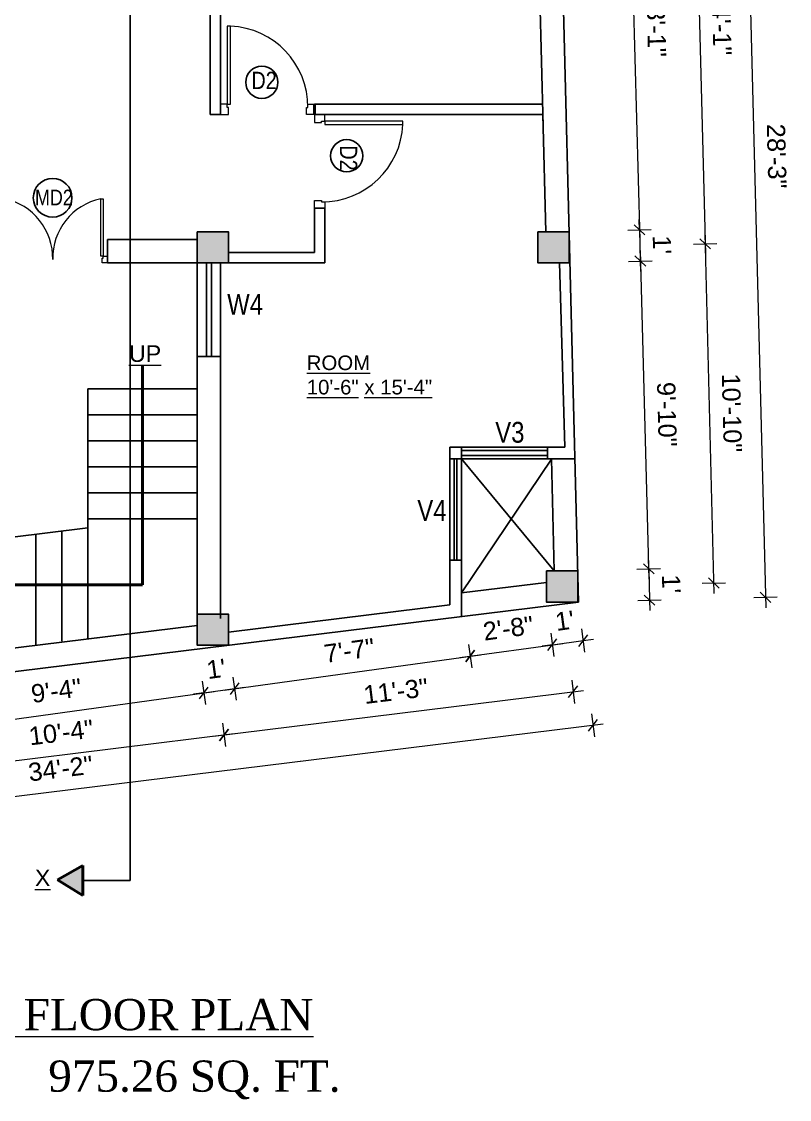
# Model space of a CAD drawing. Header units: inches. Extents: x 24614 to 27792, y -6849 to -4602.
# Drawn here: x 25596 to 25891, y -5361.7 to -4947.6 of the extents above; entities that cross this region are included whole.
import ezdxf

# ---------------------------------------------------------------- set-up
doc = ezdxf.new("R2010")
doc.units = ezdxf.units.IN
doc.header["$LTSCALE"] = 0.5
doc.header["$MEASUREMENT"] = 0
doc.header["$PDMODE"] = 66
doc.linetypes.add('DASH', pattern=[0.35, 0.25, -0.1])
for name, color, linetype, lineweight in [('A_Title Text', 105, 'Continuous', 60), ('door', 202, 'Continuous', 5), ('TEXT', 220, 'Continuous', 9), ('Text 0.200', 122, 'Continuous', 20), ('Toilet', 7, 'Continuous', 25), ('wall', 20, 'Continuous', 40)]:
    doc.layers.add(name, color=color, linetype=linetype, lineweight=lineweight)
doc.styles.add('arial', font='arial.ttf')
doc.styles.add('ordinary', font='ARIALN.TTF')
doc.styles.get("Standard").update_dxf_attribs({"font": 'arial.ttf'})
doc.dimstyles.new('Sudeep', dxfattribs={"dimtxt": 6, "dimasz": 4, "dimexe": 4.5, "dimexo": 4.5, "dimgap": 5, "dimtad": 1, "dimdec": 0, "dimlunit": 4, "dimtxsty": 'arial', "dimblk": 'OBLIQUE', "dimcen": 250, "dimdle": 4, "dimclrd": 86, "dimclre": 5, "dimclrt": 1, "dimadec": 0, "dimazin": 0, "dimtfac": 1, "dimtdec": 0, "dimtix": 1, "dimtmove": 1, "dimatfit": 3, "dimldrblk": 'OBLIQUE', "dimfxl": 4.5, "dimfxlon": 1, "dimfrac": 2, "dimlwd": 15, "dimlwe": 13, "dimarcsym": 0})

# ---------------------------------------------------------------- blocks, each defined once
blk = doc.blocks.new('_Oblique')
at = {"color": 0, "linetype": 'ByBlock', "lineweight": -2}
blk.add_line((-0.5, -0.5), (0.5, 0.5), dxfattribs=at)
blk = doc.blocks.new('*D1267')
at = {"layer": 'A_Title Text', "color": 5, "lineweight": 13, "transparency": 16777216}
for p, q in [((25665.41, -5201.06), (25666.64, -5209.98)), ((25554.43, -5216.38), (25555.66, -5225.3))]:
    blk.add_line(p, q, dxfattribs=at)
at = {"layer": 'A_Title Text', "color": 86, "lineweight": 15, "transparency": 16777216}
blk.add_line((25551.08, -5221.39), (25669.99, -5204.97), dxfattribs=at)
at = {"layer": 'Defpoints', "color": 0, "transparency": 16777216}
for p in [(25663.5, -5187.23), (25552.5, -5202.42), (25666.03, -5205.52)]:
    blk.add_point(p, dxfattribs=at)
at = {"layer": 'A_Title Text', "color": 86, "lineweight": 15, "transparency": 16777216, "xscale": 4, "yscale": 4, "zscale": 4}
for p, rotation in [((25666.03, -5205.52), 7.861618189195632), ((25555.05, -5220.84), 187.8616181891956)]:
    blk.add_blockref('_Oblique', p, dxfattribs=dict(at, rotation=rotation))
at = {"layer": 'A_Title Text', "color": 1, "transparency": 16777216, "insert": (25609.37, -5204.69), "char_height": 7, "attachment_point": 5, "rotation": 7.8616, "style": 'arial'}
blk.add_mtext('9\'-4"', dxfattribs=at)
blk = doc.blocks.new('*D1268')
at = {"layer": 'A_Title Text', "color": 5, "lineweight": 13, "transparency": 16777216}
for p, q in [((25665.41, -5201.06), (25666.64, -5209.98)), ((25677.19, -5199.43), (25678.42, -5208.35))]:
    blk.add_line(p, q, dxfattribs=at)
at = {"layer": 'A_Title Text', "color": 86, "lineweight": 15, "transparency": 16777216}
for p, q in [((25666.03, -5205.52), (25677.8, -5203.89)), ((25677.8, -5203.89), (25681.77, -5203.34)), ((25666.03, -5205.52), (25662.07, -5206.07))]:
    blk.add_line(p, q, dxfattribs=at)
at = {"layer": 'Defpoints', "color": 0, "transparency": 16777216}
for p in [(25663.5, -5187.23), (25675.5, -5187.23), (25677.8, -5203.89)]:
    blk.add_point(p, dxfattribs=at)
at = {"layer": 'A_Title Text', "color": 86, "lineweight": 15, "transparency": 16777216, "xscale": 4, "yscale": 4, "zscale": 4}
for p, rotation in [((25666.03, -5205.52), 7.861618189195615), ((25677.8, -5203.89), 187.8616181891956)]:
    blk.add_blockref('_Oblique', p, dxfattribs=dict(at, rotation=rotation))
at = {"layer": 'A_Title Text', "color": 1, "transparency": 16777216, "insert": (25670.75, -5196.27), "char_height": 7, "attachment_point": 5, "rotation": 7.8616, "style": 'arial'}
blk.add_mtext("1'", dxfattribs=at)
blk = doc.blocks.new('*D1269')
at = {"layer": 'A_Title Text', "color": 5, "lineweight": 13, "transparency": 16777216}
for p, q in [((25767.73, -5186.93), (25768.96, -5195.85)), ((25677.19, -5199.43), (25678.42, -5208.35))]:
    blk.add_line(p, q, dxfattribs=at)
at = {"layer": 'A_Title Text', "color": 86, "lineweight": 15, "transparency": 16777216}
blk.add_line((25673.84, -5204.44), (25772.31, -5190.84), dxfattribs=at)
at = {"layer": 'Defpoints', "color": 0, "transparency": 16777216}
for p in [(25764.99, -5167.1), (25675.5, -5187.23), (25768.34, -5191.39)]:
    blk.add_point(p, dxfattribs=at)
at = {"layer": 'A_Title Text', "color": 86, "lineweight": 15, "transparency": 16777216, "xscale": 4, "yscale": 4, "zscale": 4}
for p, rotation in [((25768.34, -5191.39), 7.861618189195632), ((25677.8, -5203.89), 187.8616181891956)]:
    blk.add_blockref('_Oblique', p, dxfattribs=dict(at, rotation=rotation))
at = {"layer": 'A_Title Text', "color": 1, "transparency": 16777216, "insert": (25721.91, -5189.22), "char_height": 7, "attachment_point": 5, "rotation": 7.8616, "style": 'arial'}
blk.add_mtext('7\'-7"', dxfattribs=at)
blk = doc.blocks.new('*D1270')
at = {"layer": 'A_Title Text', "color": 5, "lineweight": 13, "transparency": 16777216}
for p, q in [((25799.3, -5182.57), (25800.53, -5191.49)), ((25767.73, -5186.93), (25768.96, -5195.85))]:
    blk.add_line(p, q, dxfattribs=at)
at = {"layer": 'A_Title Text', "color": 86, "lineweight": 15, "transparency": 16777216}
blk.add_line((25764.38, -5191.94), (25803.88, -5186.48), dxfattribs=at)
at = {"layer": 'Defpoints', "color": 0, "transparency": 16777216}
for p in [(25764.99, -5167.1), (25797.65, -5170.62), (25799.91, -5187.03)]:
    blk.add_point(p, dxfattribs=at)
at = {"layer": 'A_Title Text', "color": 86, "lineweight": 15, "transparency": 16777216, "xscale": 4, "yscale": 4, "zscale": 4}
for p, rotation in [((25799.91, -5187.03), 7.861618189195632), ((25768.34, -5191.39), 187.8616181891956)]:
    blk.add_blockref('_Oblique', p, dxfattribs=dict(at, rotation=rotation))
at = {"layer": 'A_Title Text', "color": 1, "transparency": 16777216, "insert": (25782.96, -5180.72), "char_height": 7, "attachment_point": 5, "rotation": 7.8616, "style": 'arial'}
blk.add_mtext('2\'-8"', dxfattribs=at)
blk = doc.blocks.new('*D1271')
at = {"layer": 'A_Title Text', "color": 5, "lineweight": 13, "transparency": 16777216}
for p, q in [((25799.3, -5182.57), (25800.53, -5191.49)), ((25811.07, -5180.95), (25812.3, -5189.86))]:
    blk.add_line(p, q, dxfattribs=at)
at = {"layer": 'A_Title Text', "color": 86, "lineweight": 15, "transparency": 16777216}
for p, q in [((25799.91, -5187.03), (25795.95, -5187.58)), ((25799.91, -5187.03), (25811.69, -5185.41)), ((25811.69, -5185.41), (25815.65, -5184.86))]:
    blk.add_line(p, q, dxfattribs=at)
at = {"layer": 'Defpoints', "color": 0, "transparency": 16777216}
for p in [(25797.65, -5170.62), (25809.65, -5170.62), (25811.69, -5185.41)]:
    blk.add_point(p, dxfattribs=at)
at = {"layer": 'A_Title Text', "color": 86, "lineweight": 15, "transparency": 16777216, "xscale": 4, "yscale": 4, "zscale": 4}
for p, rotation in [((25811.69, -5185.41), 187.8616181891956), ((25799.91, -5187.03), 7.861618189195615)]:
    blk.add_blockref('_Oblique', p, dxfattribs=dict(at, rotation=rotation))
at = {"layer": 'A_Title Text', "color": 1, "transparency": 16777216, "insert": (25804.64, -5177.78), "char_height": 7, "attachment_point": 5, "rotation": 7.8616, "style": 'arial'}
blk.add_mtext("1'", dxfattribs=at)
blk = doc.blocks.new('*D1273')
at = {"layer": 'A_Title Text', "color": 5, "lineweight": 13, "transparency": 16777216}
for p, q in [((25673.21, -5217.19), (25674.31, -5226.13)), ((25550.21, -5232.39), (25551.31, -5241.32))]:
    blk.add_line(p, q, dxfattribs=at)
at = {"layer": 'A_Title Text', "color": 86, "lineweight": 15, "transparency": 16777216}
blk.add_line((25546.79, -5237.35), (25677.73, -5221.17), dxfattribs=at)
at = {"layer": 'Defpoints', "color": 0, "transparency": 16777216}
for p in [(25669.5, -5187.23), (25546.5, -5202.42), (25673.76, -5221.66)]:
    blk.add_point(p, dxfattribs=at)
at = {"layer": 'A_Title Text', "color": 86, "lineweight": 15, "transparency": 16777216, "xscale": 4, "yscale": 4, "zscale": 4}
for p, rotation in [((25673.76, -5221.66), 7.042870252557994), ((25550.76, -5236.86), 187.042870252558)]:
    blk.add_blockref('_Oblique', p, dxfattribs=dict(at, rotation=rotation))
at = {"layer": 'A_Title Text', "color": 1, "transparency": 16777216, "insert": (25611.21, -5220.75), "char_height": 7, "attachment_point": 5, "rotation": 7.0429, "style": 'arial'}
blk.add_mtext('10\'-4"', dxfattribs=at)
blk = doc.blocks.new('*D1274')
at = {"layer": 'A_Title Text', "color": 5, "lineweight": 13, "transparency": 16777216}
for p, q in [((25807.35, -5200.62), (25808.46, -5209.55)), ((25673.21, -5217.19), (25674.31, -5226.13))]:
    blk.add_line(p, q, dxfattribs=at)
at = {"layer": 'A_Title Text', "color": 86, "lineweight": 15, "transparency": 16777216}
blk.add_line((25669.79, -5222.15), (25811.87, -5204.6), dxfattribs=at)
at = {"layer": 'Defpoints', "color": 0, "transparency": 16777216}
for p in [(25803.65, -5170.62), (25669.5, -5187.23), (25807.91, -5205.09)]:
    blk.add_point(p, dxfattribs=at)
at = {"layer": 'A_Title Text', "color": 86, "lineweight": 15, "transparency": 16777216, "xscale": 4, "yscale": 4, "zscale": 4}
for p, rotation in [((25807.91, -5205.09), 7.042870252557994), ((25673.76, -5221.66), 187.042870252558)]:
    blk.add_blockref('_Oblique', p, dxfattribs=dict(at, rotation=rotation))
at = {"layer": 'A_Title Text', "color": 1, "transparency": 16777216, "insert": (25739.78, -5204.86), "char_height": 7, "attachment_point": 5, "rotation": 7.0429, "style": 'arial'}
blk.add_mtext('11\'-3"', dxfattribs=at)
blk = doc.blocks.new('*D1275')
at = {"layer": 'A_Title Text', "color": 5, "lineweight": 13, "transparency": 16777216}
for p, q in [((25814.95, -5213.51), (25816.05, -5222.45)), ((25408.08, -5263.82), (25409.18, -5272.75))]:
    blk.add_line(p, q, dxfattribs=at)
at = {"layer": 'A_Title Text', "color": 86, "lineweight": 15, "transparency": 16777216}
blk.add_line((25819.47, -5217.49), (25404.66, -5268.78), dxfattribs=at)
at = {"layer": 'Defpoints', "color": 0, "transparency": 16777216}
for p in [(25809.65, -5170.62), (25402.78, -5220.92), (25408.63, -5268.28)]:
    blk.add_point(p, dxfattribs=at)
at = {"layer": 'A_Title Text', "color": 86, "lineweight": 15, "transparency": 16777216, "xscale": 4, "yscale": 4, "zscale": 4}
for p, rotation in [((25815.5, -5217.98), 7.048072108460931), ((25408.63, -5268.28), 187.0480721084609)]:
    blk.add_blockref('_Oblique', p, dxfattribs=dict(at, rotation=rotation))
at = {"layer": 'A_Title Text', "color": 1, "transparency": 16777216, "insert": (25611.01, -5234.62), "char_height": 7, "attachment_point": 5, "rotation": 7.0481, "style": 'arial'}
blk.add_mtext('34\'-2"', dxfattribs=at)
blk = doc.blocks.new('*D1276')
at = {"layer": 'A_Title Text', "color": 86, "lineweight": 15, "transparency": 16777216}
blk.add_line((25828.98, -4866.35), (25833.48, -5031.6), dxfattribs=at)
at = {"layer": 'A_Title Text', "color": 5, "lineweight": 13, "transparency": 16777216}
for p, q in [((25824.59, -4870.47), (25833.59, -4870.23)), ((25828.87, -5027.73), (25837.87, -5027.48))]:
    blk.add_line(p, q, dxfattribs=at)
at = {"layer": 'Defpoints', "color": 0, "transparency": 16777216}
for p in [(25802.07, -4871.09), (25806.35, -5028.34), (25833.37, -5027.6)]:
    blk.add_point(p, dxfattribs=at)
at = {"layer": 'A_Title Text', "color": 86, "lineweight": 15, "transparency": 16777216, "xscale": 4, "yscale": 4, "zscale": 4}
for p, rotation in [((25829.09, -4870.35), 91.55964457940769), ((25833.37, -5027.6), 271.5596445794077)]:
    blk.add_blockref('_Oblique', p, dxfattribs=dict(at, rotation=rotation))
at = {"layer": 'A_Title Text', "color": 1, "transparency": 16777216, "insert": (25839.8, -4948.74), "char_height": 7, "attachment_point": 5, "rotation": 271.5596, "style": 'arial'}
blk.add_mtext('13\'-1"', dxfattribs=at)
blk = doc.blocks.new('*D1277')
at = {"layer": 'A_Title Text', "color": 86, "lineweight": 15, "transparency": 16777216}
for p, q in [((25833.37, -5027.6), (25833.26, -5023.6)), ((25833.37, -5027.6), (25833.7, -5039.59)), ((25833.7, -5039.59), (25833.81, -5043.59))]:
    blk.add_line(p, q, dxfattribs=at)
at = {"layer": 'A_Title Text', "color": 5, "lineweight": 13, "transparency": 16777216}
for p, q in [((25828.87, -5027.73), (25837.87, -5027.48)), ((25829.2, -5039.72), (25838.2, -5039.47))]:
    blk.add_line(p, q, dxfattribs=at)
at = {"layer": 'Defpoints', "color": 0, "transparency": 16777216}
for p in [(25806.35, -5028.34), (25833.7, -5039.59), (25806.35, -5040.34)]:
    blk.add_point(p, dxfattribs=at)
at = {"layer": 'A_Title Text', "color": 86, "lineweight": 15, "transparency": 16777216, "xscale": 4, "yscale": 4, "zscale": 4}
for p, rotation in [((25833.37, -5027.6), 271.5596445794165), ((25833.7, -5039.59), 91.55964457941651)]:
    blk.add_blockref('_Oblique', p, dxfattribs=dict(at, rotation=rotation))
at = {"layer": 'A_Title Text', "color": 1, "transparency": 16777216, "insert": (25842.05, -5033.37), "char_height": 7, "attachment_point": 5, "rotation": 271.5596, "style": 'arial'}
blk.add_mtext("1'", dxfattribs=at)
blk = doc.blocks.new('*D1278')
at = {"layer": 'A_Title Text', "color": 86, "lineweight": 15, "transparency": 16777216}
blk.add_line((25833.59, -5035.6), (25837.03, -5161.87), dxfattribs=at)
at = {"layer": 'A_Title Text', "color": 5, "lineweight": 13, "transparency": 16777216}
for p, q in [((25829.2, -5039.72), (25838.19, -5039.47)), ((25832.42, -5158), (25841.41, -5157.75))]:
    blk.add_line(p, q, dxfattribs=at)
at = {"layer": 'Defpoints', "color": 0, "transparency": 16777216}
for p in [(25806.35, -5040.34), (25809.64, -5158.62), (25836.92, -5157.87)]:
    blk.add_point(p, dxfattribs=at)
at = {"layer": 'A_Title Text', "color": 86, "lineweight": 15, "transparency": 16777216, "xscale": 4, "yscale": 4, "zscale": 4}
for p, rotation in [((25833.7, -5039.59), 91.55964457941651), ((25836.92, -5157.87), 271.5596445794165)]:
    blk.add_blockref('_Oblique', p, dxfattribs=dict(at, rotation=rotation))
at = {"layer": 'A_Title Text', "color": 1, "transparency": 16777216, "insert": (25843.88, -5098.5), "char_height": 7, "attachment_point": 5, "rotation": 271.5596, "style": 'arial'}
blk.add_mtext('9\'-10"', dxfattribs=at)
blk = doc.blocks.new('*D1279')
at = {"layer": 'A_Title Text', "color": 86, "lineweight": 15, "transparency": 16777216}
for p, q in [((25836.92, -5157.87), (25836.81, -5153.87)), ((25836.92, -5157.87), (25837.24, -5169.87)), ((25837.24, -5169.87), (25837.35, -5173.87))]:
    blk.add_line(p, q, dxfattribs=at)
at = {"layer": 'A_Title Text', "color": 5, "lineweight": 13, "transparency": 16777216}
for p, q in [((25832.42, -5158), (25841.41, -5157.75)), ((25832.74, -5169.99), (25841.74, -5169.75))]:
    blk.add_line(p, q, dxfattribs=at)
at = {"layer": 'Defpoints', "color": 0, "transparency": 16777216}
for p in [(25809.64, -5158.62), (25809.95, -5170.62), (25837.24, -5169.87)]:
    blk.add_point(p, dxfattribs=at)
at = {"layer": 'A_Title Text', "color": 86, "lineweight": 15, "transparency": 16777216, "xscale": 4, "yscale": 4, "zscale": 4}
for p, rotation in [((25836.92, -5157.87), 271.5596445794165), ((25837.24, -5169.87), 91.55964457941651)]:
    blk.add_blockref('_Oblique', p, dxfattribs=dict(at, rotation=rotation))
at = {"layer": 'A_Title Text', "color": 1, "transparency": 16777216, "insert": (25845.59, -5163.64), "char_height": 7, "attachment_point": 5, "rotation": 271.5596, "style": 'arial'}
blk.add_mtext("1'", dxfattribs=at)
blk = doc.blocks.new('*D1282')
at = {"layer": 'A_Title Text', "color": 86, "lineweight": 15, "transparency": 16777216}
blk.add_line((25854.22, -4859.77), (25858.71, -5037.02), dxfattribs=at)
at = {"layer": 'A_Title Text', "color": 5, "lineweight": 13, "transparency": 16777216}
for p, q in [((25849.83, -4863.88), (25858.82, -4863.65)), ((25854.11, -5033.13), (25863.11, -5032.9))]:
    blk.add_line(p, q, dxfattribs=at)
at = {"layer": 'Defpoints', "color": 0, "transparency": 16777216}
for p in [(25802.07, -4865.09), (25806.35, -5034.34), (25858.61, -5033.02)]:
    blk.add_point(p, dxfattribs=at)
at = {"layer": 'A_Title Text', "color": 86, "lineweight": 15, "transparency": 16777216, "xscale": 4, "yscale": 4, "zscale": 4}
for p, rotation in [((25854.33, -4863.77), 91.44911383239761), ((25858.61, -5033.02), 271.4491138323976)]:
    blk.add_blockref('_Oblique', p, dxfattribs=dict(at, rotation=rotation))
at = {"layer": 'A_Title Text', "color": 1, "transparency": 16777216, "insert": (25864.98, -4948.18), "char_height": 7, "attachment_point": 5, "rotation": 271.4491, "style": 'arial'}
blk.add_mtext('14\'-1"', dxfattribs=at)
blk = doc.blocks.new('*D1283')
at = {"layer": 'A_Title Text', "color": 86, "lineweight": 15, "transparency": 16777216}
blk.add_line((25858.51, -5029.02), (25862, -5167.29), dxfattribs=at)
at = {"layer": 'A_Title Text', "color": 5, "lineweight": 13, "transparency": 16777216}
for p, q in [((25854.11, -5033.13), (25863.11, -5032.9)), ((25857.4, -5163.41), (25866.4, -5163.18))]:
    blk.add_line(p, q, dxfattribs=at)
at = {"layer": 'Defpoints', "color": 0, "transparency": 16777216}
for p in [(25806.35, -5034.34), (25861.9, -5163.29), (25809.65, -5164.62)]:
    blk.add_point(p, dxfattribs=at)
at = {"layer": 'A_Title Text', "color": 86, "lineweight": 15, "transparency": 16777216, "xscale": 4, "yscale": 4, "zscale": 4}
for p, rotation in [((25858.61, -5033.02), 91.44911383237451), ((25861.9, -5163.29), 271.4491138323745)]:
    blk.add_blockref('_Oblique', p, dxfattribs=dict(at, rotation=rotation))
at = {"layer": 'A_Title Text', "color": 1, "transparency": 16777216, "insert": (25868.83, -5097.94), "char_height": 7, "attachment_point": 5, "rotation": 271.4491, "style": 'arial'}
blk.add_mtext('10\'-10"', dxfattribs=at)
blk = doc.blocks.new('*D1284')
at = {"layer": 'Defpoints', "color": 0, "transparency": 16777216}
for p in [(25801.31, -4832.09), (25809.95, -5170.62), (25881.8, -5168.78)]:
    blk.add_point(p, dxfattribs=at)
at = {"layer": 'Toilet', "color": 86, "lineweight": 15, "transparency": 16777216}
blk.add_line((25873.05, -4826.26), (25881.9, -5172.78), dxfattribs=at)
at = {"layer": 'Toilet', "color": 5, "lineweight": 13, "transparency": 16777216}
for p, q in [((25868.66, -4830.37), (25877.65, -4830.14)), ((25877.3, -5168.9), (25886.29, -5168.67))]:
    blk.add_line(p, q, dxfattribs=at)
at = {"layer": 'Toilet', "color": 86, "lineweight": 15, "transparency": 16777216, "xscale": 4, "yscale": 4, "zscale": 4}
for p, rotation in [((25873.16, -4830.25), 91.46195018982071), ((25881.8, -5168.78), 271.4619501898207)]:
    blk.add_blockref('_Oblique', p, dxfattribs=dict(at, rotation=rotation))
at = {"layer": 'Toilet', "color": 1, "transparency": 16777216, "insert": (25886.05, -4999.3), "char_height": 7, "attachment_point": 5, "rotation": 271.462, "style": 'arial'}
blk.add_mtext('28\'-3"', dxfattribs=at)

msp = doc.modelspace()

# ---------------------------------------------------------------- hatches: boundary and pattern name
at = {"layer": 'Toilet'}
for points in [[(25675.5, -5028.34), (25663.5, -5028.34), (25663.5, -5040.34), (25675.5, -5040.34)], [(25806.35, -5028.34), (25794.35, -5028.34), (25794.35, -5040.34), (25806.35, -5040.34)], [(25809.65, -5158.62), (25797.65, -5158.62), (25797.65, -5170.62), (25809.65, -5170.62)], [(25675.5, -5175.23), (25663.5, -5175.23), (25663.5, -5187.23), (25675.5, -5187.23)]]:
    msp.add_hatch(color=1, dxfattribs=at).paths.add_polyline_path(points)
at = {"layer": 'wall', "ltscale": 5}
h = msp.add_hatch(color=2, dxfattribs=at)
h.dxf.hatch_style = 1
h.paths.add_polyline_path([(25609.8, -5277.28), (25619.57, -5283.35), (25619.57, -5271.82)])

# ---------------------------------------------------------------- linework, layer by layer
at = {"layer": 'door', "ltscale": 0.5}
for p, q in [((25675, -4979.35), (25672.5, -4979.35)), ((25675, -4979.35), (25672.5, -4979.35)), ((25712.5, -4985.85), (25712.5, -4983.35)), ((25712.5, -4985.85), (25712.5, -4983.35)), ((25627.34, -5037.67), (25629.01, -5037.67)), ((25627.34, -5037.67), (25629.01, -5037.67))]:
    msp.add_line(p, q, dxfattribs=at)
for points in [[(25675, -4949.35), (25675, -4979.35), (25676.25, -4979.35), (25676.25, -4949.35)], [(25675, -4949.35), (25675, -4979.35), (25676.25, -4979.35), (25676.25, -4949.35)], [(25706, -4979.35), (25708.5, -4979.35), (25708.5, -4983.35), (25705.5, -4983.35), (25705.5, -4980.6), (25706, -4980.6)], [(25706, -4979.35), (25708.5, -4979.35), (25708.5, -4983.35), (25705.5, -4983.35), (25705.5, -4980.6), (25706, -4980.6)], [(25742.5, -4985.85), (25712.5, -4985.85), (25712.5, -4987.1), (25742.5, -4987.1)], [(25742.5, -4985.85), (25712.5, -4985.85), (25712.5, -4987.1), (25742.5, -4987.1)], [(25627.31, -5015.66), (25627.34, -5037.67), (25626.51, -5037.67), (25626.47, -5015.66)], [(25627.31, -5015.66), (25627.34, -5037.67), (25626.51, -5037.67), (25626.47, -5015.66)], [(25712.5, -5016.85), (25712.5, -5019.35), (25708.5, -5019.35), (25708.5, -5016.35), (25711.25, -5016.35), (25711.25, -5016.85)]]:
    msp.add_lwpolyline(points, close=True, dxfattribs=at)
for points in [[(25672.5, -4979.35), (25672.5, -4983.35), (25675.5, -4983.35), (25675.5, -4980.6), (25675, -4980.6), (25675, -4979.35)], [(25672.5, -4979.35), (25672.5, -4983.35), (25675.5, -4983.35), (25675.5, -4980.6), (25675, -4980.6), (25675, -4979.35)], [(25712.5, -4983.35), (25708.5, -4983.35), (25708.5, -4986.35), (25711.25, -4986.35), (25711.25, -4985.85), (25712.5, -4985.85)], [(25712.5, -4983.35), (25708.5, -4983.35), (25708.5, -4986.35), (25711.25, -4986.35), (25711.25, -4985.85), (25712.5, -4985.85)], [(25629.01, -5037.67), (25629.01, -5040.34), (25627.01, -5040.34), (25627.01, -5038.51), (25627.34, -5038.51), (25627.34, -5037.67)], [(25629.01, -5037.67), (25629.01, -5040.34), (25627.01, -5040.34), (25627.01, -5038.51), (25627.34, -5038.51), (25627.34, -5037.67)]]:
    msp.add_lwpolyline(points, dxfattribs=at)
for centre, radius, start, end in [((25674.88, -4980.45), 31.13, 359.7166, 87.4662), ((25674.88, -4980.45), 31.13, 359.7166, 87.4662), ((25711.41, -4985.72), 31.13, 269.7166, 357.4662), ((25711.41, -4985.72), 31.13, 269.7166, 357.4662), ((25584.58, -5038.57), 23.43, 358.9456, 77.9801), ((25584.58, -5038.57), 23.43, 358.9456, 77.9801), ((25631.35, -5038.5), 23.36, 102.0604, 181.2274), ((25631.35, -5038.5), 23.36, 102.0604, 181.2274)]:
    msp.add_arc(centre, radius, start, end, dxfattribs=at)
at = {"layer": 'Toilet'}
for p, q in [((25637.68, -4738.27), (25637.68, -5277.59)), ((25809.95, -5170.62), (25801.39, -4832.09)), ((25668.5, -4871.09), (25668.5, -4983.35)), ((25672.5, -4871.09), (25672.5, -4983.35)), ((25796.34, -4987.84), (25793.37, -4871.09)), ((25708.5, -4983.35), (25708.5, -4979.34)), ((25708.5, -4979.35), (25796.13, -4979.35)), ((25668.5, -4983.35), (25672.5, -4983.35)), ((25708.5, -4983.35), (25796.23, -4983.35)), ((25797.37, -5028.34), (25796.23, -4983.35)), ((25708.5, -5036.34), (25708.5, -5019.35)), ((25712.5, -5019.35), (25708.5, -5019.35)), ((25712.5, -5040.34), (25712.5, -5019.35)), ((25629.01, -5031.34), (25663.5, -5031.34)), ((25629.01, -5031.34), (25629.01, -5040.34)), ((25675.5, -5036.34), (25708.5, -5036.34)), ((25629.01, -5040.34), (25663.5, -5040.34)), ((25663.5, -5040.34), (25672.5, -5040.34)), ((25663.5, -5076.34), (25663.5, -5040.34)), ((25672.5, -5076.34), (25672.5, -5040.34)), ((25675.5, -5040.34), (25712.5, -5040.34)), ((25804.67, -5111.09), (25802.68, -5040.21)), ((25663.5, -5138.64), (25663.5, -5076.34)), ((25663.5, -5076.34), (25672.5, -5076.34)), ((25672.5, -5176.92), (25672.5, -5076.34)), ((25663.5, -5088.64), (25621.5, -5088.64)), ((25621.5, -5088.64), (25621.5, -5142.14)), ((25663.5, -5098.64), (25621.5, -5098.64)), ((25663.5, -5108.64), (25621.5, -5108.64)), ((25760.49, -5111.09), (25804.67, -5111.09)), ((25760.49, -5111.09), (25760.49, -5171.69)), ((25764.99, -5111.1), (25764.99, -5115.6)), ((25764.99, -5115.59), (25808.56, -5115.63)), ((25764.99, -5115.59), (25764.99, -5176.17)), ((25800.64, -5158.62), (25764.99, -5115.59)), ((25799.56, -5115.76), (25764.99, -5167.1)), ((25800.64, -5158.62), (25799.56, -5115.62)), ((25804.8, -5115.63), (25804.8, -5115.62)), ((25663.5, -5118.64), (25621.5, -5118.64)), ((25663.5, -5128.64), (25621.5, -5128.64)), ((25663.5, -5138.64), (25621.5, -5138.64)), ((25663.5, -5175.23), (25663.5, -5137.48)), ((25591.5, -5145.85), (25621.5, -5142.14)), ((25621.5, -5184.46), (25621.5, -5142.14)), ((25601.5, -5186.93), (25601.5, -5144.61)), ((25611.5, -5185.69), (25611.5, -5143.37)), ((25764.99, -5167.1), (25797.65, -5163.07)), ((25426.5, -5217.99), (25809.95, -5170.62)), ((25675.5, -5182.19), (25760.49, -5171.69)), ((25764.99, -5176.17), (25764.99, -5176.17)), ((25552.5, -5193.35), (25663.5, -5179.64)), ((25637.68, -5277.59), (25619.57, -5277.59))]:
    msp.add_line(p, q, dxfattribs=at)
at = {"layer": 'Toilet', "color": 1, "linetype": 'DASH', "ltscale": 0.1}
msp.add_line((25712.5, -5019.35), (25708.5, -5019.35), dxfattribs=at)
at = {"layer": 'Toilet', "color": 3}
for p, q in [((25667, -5076.34), (25667, -5040.34)), ((25669, -5076.34), (25669, -5040.34)), ((25764.99, -5115.6), (25764.99, -5111.1)), ((25764.99, -5112.35), (25797.99, -5112.35)), ((25764.99, -5114.35), (25797.99, -5114.35)), ((25797.99, -5115.6), (25797.99, -5111.1)), ((25760.49, -5115.59), (25764.99, -5115.59)), ((25762.24, -5154.59), (25762.24, -5115.59)), ((25763.24, -5154.59), (25763.24, -5115.59)), ((25760.49, -5154.59), (25764.99, -5154.59))]:
    msp.add_line(p, q, dxfattribs=at)
at = {"layer": 'Toilet'}
for points in [[(25663.5, -5028.34), (25675.5, -5028.34), (25675.5, -5040.34), (25663.5, -5040.34)], [(25794.35, -5028.34), (25806.35, -5028.34), (25806.35, -5040.34), (25794.35, -5040.34)], [(25797.65, -5158.62), (25809.65, -5158.62), (25809.65, -5170.62), (25797.65, -5170.62)], [(25663.5, -5175.23), (25675.5, -5175.23), (25675.5, -5187.23), (25663.5, -5187.23)]]:
    msp.add_lwpolyline(points, close=True, dxfattribs=at)
for centre, radius in [((25688.31, -4970.93), 6.19), ((25720.92, -4999.16), 6.19), ((25607.96, -5015.31), 7.43)]:
    msp.add_circle(centre, radius, dxfattribs=at)
at = {"layer": 'wall', "ltscale": 5}
msp.add_line((25708.5, -4983.35), (25708.5, -4979.35), dxfattribs=at)
msp.add_line((25708.5, -4983.35), (25708.5, -4979.35), dxfattribs=at)
msp.add_line((25708.5, -4983.35), (25708.5, -4979.35), dxfattribs=at)
msp.add_line((25708.5, -4983.35), (25708.5, -4979.35), dxfattribs=at)
msp.add_line((25708.5, -4983.35), (25708.5, -4979.35), dxfattribs=at)
msp.add_line((25708.5, -4983.35), (25708.5, -4979.35), dxfattribs=at)
at = {"layer": 'wall', "color": 1, "ltscale": 5}
for p, q in [((25642.5, -5079.75), (25642.5, -5163.98)), ((25642.5, -5163.98), (25578.45, -5163.98)), ((25619.57, -5271.82), (25609.8, -5277.28)), ((25619.57, -5283.35), (25619.57, -5271.82)), ((25609.8, -5277.28), (25619.57, -5283.35))]:
    msp.add_line(p, q, dxfattribs=at)

# ---------------------------------------------------------------- texts
at = {"layer": 'door', "ltscale": 0.5, "insert": (25684.29, -4966.88), "char_height": 6.664, "width": 3.6268, "attachment_point": 1, "style": 'ordinary'}
msp.add_mtext('D2', dxfattribs=at)
at = {"layer": 'door', "ltscale": 0.5, "style": 'ordinary'}
for s, insert, char_height, width, attachment_point, rotation in [('D2', (25724.97, -4995.14), 6.664, 3.6268, 1, 270), ('MD2', (25601.18, -5012.19), 6, 3.6268, 1, 360), ('W4', (25675.01, -5060.22), 8, 4.3538, 7, 0), ('V3', (25777.98, -5109.51), 8, 4.3538, 7, 0), ('V4', (25748.05, -5139.43), 8, 4.3538, 7, 0)]:
    msp.add_mtext(s, dxfattribs=dict(at, insert=insert, char_height=char_height, width=width, attachment_point=attachment_point, rotation=rotation))
at = {"layer": 'TEXT'}
for s, insert, char_height, width, attachment_point in [('{\\LUP }', (25649.66, -5078.44), 6.378, 70.6779, 9), ('{\\fArial TUR|b0|i0|c162|p34;\\LROOM\\P1\\fArial TUR|b0|i0|c0|p34;0\\fArial TUR|b0|i0|c162|p34;\'-\\fArial TUR|b0|i0|c0|p34;6\\fArial TUR|b0|i0|c162|p34;" x 1\\fArial TUR|b0|i0|c0|p34;5\\fArial TUR|b0|i0|c162|p34;\'-\\fArial TUR|b0|i0|c0|p34;4\\fArial TUR|b0|i0|c162|p34;"}', (25705.55, -5090.93), 5.60913, 62.1621, 7), ('{\\LX}', (25607.09, -5279.77), 6.378, 70.6779, 9)]:
    msp.add_mtext(s, dxfattribs=dict(at, insert=insert, char_height=char_height, width=width, attachment_point=attachment_point))
at = {"layer": 'Text 0.200', "ltscale": 10, "char_height": 12, "attachment_point": 2}
for s, insert, width in [('{\\fTimes New Roman|b0|i0|c0|p18;\\L\\PFIRST FLOOR PLAN}', (25625.53, -5303.11), 191.0164), ('\\pi-60,l72;{\\fTimes New Roman|b0|i0|c0|p18;AREA:-^I  975.26 SQ. FT.}', (25619.42, -5346.74), 219.164)]:
    msp.add_mtext(s, dxfattribs=dict(at, insert=insert, width=width))

# ---------------------------------------------------------------- dimensions: what is measured, and where the dimension line sits
at = {"layer": 'A_Title Text'}
for p1, p2, distance, picture, middle in [((25802.07, -4865.09), (25806.35, -5034.34), 52.27, '*D1282', (25864.98, -4948.18)), ((25802.07, -4871.09), (25806.35, -5028.34), 27.03, '*D1276', (25839.8, -4948.74)), ((25809.65, -5170.62), (25402.78, -5220.92), 47.73, '*D1275', (25611.01, -5234.62))]:
    dim = msp.add_aligned_dim(p1=p1, p2=p2, distance=distance, dimstyle='Sudeep', override={"dimtxt": 7}, dxfattribs=at)
    dim.commit()
    dim.dimension.update_dxf_attribs({"geometry": picture, "text_midpoint": middle})
for base, p1, p2, angle, picture, middle in [((25833.7, -5039.59), (25806.35, -5028.34), (25806.35, -5040.34), 91.5596, '*D1277', (25842.05, -5033.37)), ((25861.9, -5163.29), (25806.35, -5034.34), (25809.65, -5164.62), 91.4491, '*D1283', (25868.83, -5097.94)), ((25836.92, -5157.87), (25806.35, -5040.34), (25809.64, -5158.62), 91.5596, '*D1278', (25843.88, -5098.5)), ((25837.24, -5169.87), (25809.64, -5158.62), (25809.95, -5170.62), 91.5596, '*D1279', (25845.59, -5163.64)), ((25768.34, -5191.39), (25675.5, -5187.23), (25764.99, -5167.1), 187.8616, '*D1269', (25721.91, -5189.22)), ((25799.91, -5187.03), (25764.99, -5167.1), (25797.65, -5170.62), 187.8616, '*D1270', (25782.96, -5180.72)), ((25807.91, -5205.09), (25669.5, -5187.23), (25803.65, -5170.62), 187.0429, '*D1274', (25739.78, -5204.86)), ((25811.69, -5185.41), (25797.65, -5170.62), (25809.65, -5170.62), 187.8616, '*D1271', (25804.64, -5177.78)), ((25673.76, -5221.66), (25546.5, -5202.42), (25669.5, -5187.23), 187.0429, '*D1273', (25611.21, -5220.75)), ((25666.03, -5205.52), (25552.5, -5202.42), (25663.5, -5187.23), 187.8616, '*D1267', (25609.37, -5204.69)), ((25677.8, -5203.89), (25663.5, -5187.23), (25675.5, -5187.23), 187.8616, '*D1268', (25670.75, -5196.27))]:
    dim = msp.add_linear_dim(base=base, p1=p1, p2=p2, angle=angle, dimstyle='Sudeep', override={"dimtxt": 7}, dxfattribs=at)
    dim.commit()
    dim.dimension.update_dxf_attribs({"geometry": picture, "text_midpoint": middle})
at = {"layer": 'Toilet'}
dim = msp.add_aligned_dim(p1=(25801.31, -4832.09), p2=(25809.95, -5170.62), distance=71.87, dimstyle='Sudeep', override={"dimtxt": 7}, dxfattribs=at)
dim.commit()
dim.dimension.update_dxf_attribs({"geometry": '*D1284', "text_midpoint": (25886.05, -4999.3)})

doc.saveas('drawing.dxf')
